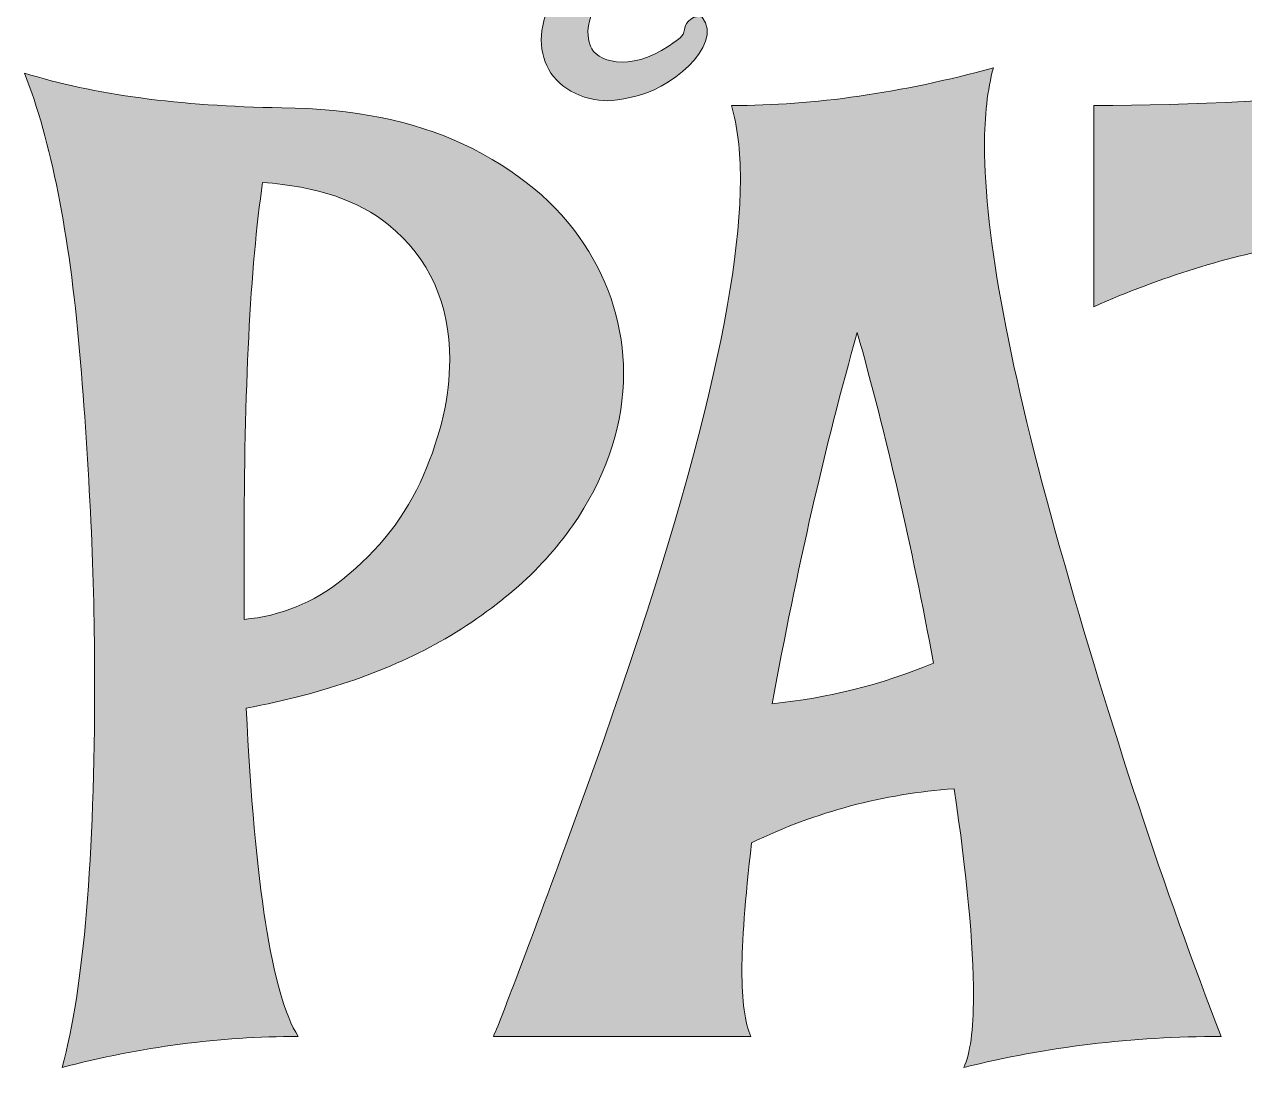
# Model space of a CAD drawing. Header units: inches. Extents: x 163 to 918, y -951 to -129.
# Drawn here: x 180.9 to 370.3, y -950.3 to -786.6 of the extents above; entities that cross this region are included whole.
import ezdxf

# ---------------------------------------------------------------- set-up
doc = ezdxf.new("R2010")
doc.units = ezdxf.units.IN
doc.header["$MEASUREMENT"] = 0
doc.layers.add('Layer 1', color=7, linetype='Continuous')

# ---------------------------------------------------------------- blocks, each defined once
blk = doc.blocks.new('block 4')
at = {"layer": 'Layer 1', "true_color": 0x030405}
h = blk.add_hatch(color=178, dxfattribs=at)
h.dxf.hatch_style = 2
edge = h.paths.add_edge_path()
edge.add_spline(control_points=[(378.53, -950.31), (381.82, -938.14), (383.47, -919.04), (383.47, -893.02), (383.47, -877.1), (382.66, -860.07), (381.05, -841.93), (380.37, -834.2), (379.45, -827.12), (378.3, -820.69), (367.74, -822.6), (357.29, -825.85), (346.95, -830.45), (346.95, -830.45), (346.95, -799.22), (346.95, -799.22), (378.03, -799.22), (409.14, -795.89), (440.3, -789.23), (440.3, -789.23), (440.3, -826.77), (440.3, -826.77), (430.04, -822.41), (419.4, -819.85), (408.38, -819.08), (407, -832.71), (406.31, -848.93), (406.31, -867.76), (406.31, -868.91), (406.37, -873.94), (406.49, -882.86), (406.6, -891.78), (407.33, -903.05), (408.67, -916.67), (410, -930.3), (412.09, -939.33), (414.92, -943.77), (406.81, -943.77), (396.09, -945.6), (382.78, -949.28), (381.4, -949.66), (379.98, -950.01), (378.53, -950.31)], knot_values=[0, 0, 0, 0, 1, 1, 1, 2, 2, 2, 3, 3, 3, 4, 4, 4, 5, 5, 5, 6, 6, 6, 7, 7, 7, 8, 8, 8, 9, 9, 9, 10, 10, 10, 11, 11, 11, 12, 12, 12, 13, 13, 13, 14, 14, 14, 14], degree=3, periodic=1)
h = blk.add_hatch(color=178, dxfattribs=at)
h.dxf.hatch_style = 2
edge = h.paths.add_edge_path()
edge.add_spline(control_points=[(326.75, -948.59), (327.74, -946.45), (328.24, -942.77), (328.24, -937.57), (328.24, -929.38), (327.24, -918.62), (325.25, -905.31), (314.31, -906.07), (303.82, -908.86), (293.8, -913.69), (292.8, -922.64), (292.3, -929.23), (292.3, -933.43), (292.3, -938.26), (292.76, -941.7), (293.68, -943.77), (293.68, -943.77), (253.73, -943.77), (253.73, -943.77), (255.18, -940.4), (259.35, -929.34), (266.24, -910.59), (283.46, -863.51), (292.07, -830.22), (292.07, -810.7), (292.07, -806.26), (291.61, -802.43), (290.7, -799.22), (303.56, -799.22), (317.1, -797.27), (331.34, -793.36), (330.42, -796.73), (329.96, -800.79), (329.96, -805.53), (329.96, -819.47), (333.87, -840.24), (341.67, -867.88), (349.56, -895.82), (357.9, -921.11), (366.7, -943.77), (352.92, -943.77), (339.61, -945.37), (326.75, -948.59)], knot_values=[0, 0, 0, 0, 1, 1, 1, 2, 2, 2, 3, 3, 3, 4, 4, 4, 5, 5, 5, 6, 6, 6, 7, 7, 7, 8, 8, 8, 9, 9, 9, 10, 10, 10, 11, 11, 11, 12, 12, 12, 13, 13, 13, 14, 14, 14, 14], degree=3, periodic=1)
edge = h.paths.add_edge_path()
edge.add_spline(control_points=[(297.01, -892.1), (305.58, -891.26), (313.93, -889.16), (322.04, -885.79), (318.67, -867.57), (314.73, -850.46), (310.21, -834.47), (305.24, -851.99), (300.84, -871.21), (297.01, -892.1)], knot_values=[0, 0, 0, 0, 1, 1, 1, 2, 2, 2, 3, 3, 3, 3], degree=3, periodic=1)
h = blk.add_hatch(color=178, dxfattribs=at)
h.dxf.hatch_style = 2
edge = h.paths.add_edge_path()
edge.add_spline(control_points=[(186.79, -948.59), (190.16, -936.19), (191.84, -916.14), (191.84, -888.43), (191.84, -872.66), (191.06, -855.63), (189.49, -837.34), (187.92, -819.04), (185.07, -804.65), (180.94, -794.17), (191.73, -797.53), (205.05, -799.33), (220.89, -799.56), (231.99, -799.72), (241.37, -801.59), (249.02, -805.19), (257.44, -809.25), (263.7, -814.41), (267.79, -820.69), (271.89, -826.97), (273.93, -833.66), (273.93, -840.78), (273.93, -848.43), (271.6, -855.88), (266.93, -863.11), (262.26, -870.34), (255.37, -876.64), (246.26, -882), (237.84, -886.9), (227.55, -890.49), (215.38, -892.79), (216.68, -920.19), (219.36, -937.18), (223.42, -943.77), (211.25, -943.77), (199.04, -945.37), (186.79, -948.59)], knot_values=[0, 0, 0, 0, 1, 1, 1, 2, 2, 2, 3, 3, 3, 4, 4, 4, 5, 5, 5, 6, 6, 6, 7, 7, 7, 8, 8, 8, 9, 9, 9, 10, 10, 10, 11, 11, 11, 12, 12, 12, 12], degree=3, periodic=1)
edge = h.paths.add_edge_path()
edge.add_spline(control_points=[(215.04, -879.01), (220.7, -878.48), (225.79, -876.41), (230.3, -872.81), (235.97, -868.3), (240.16, -862.9), (242.88, -856.62), (245.59, -850.35), (246.95, -844.38), (246.95, -838.71), (246.95, -829.91), (243.78, -822.91), (237.42, -817.7), (232.83, -813.95), (226.32, -811.77), (217.91, -811.16), (215.99, -824.32), (215.04, -843.19), (215.04, -867.76), (215.04, -867.76), (215.04, -879.01), (215.04, -879.01)], knot_values=[0, 0, 0, 0, 1, 1, 1, 2, 2, 2, 3, 3, 3, 4, 4, 4, 5, 5, 5, 6, 6, 6, 7, 7, 7, 7], degree=3, periodic=1)
at = {"layer": 'Layer 1', "lineweight": 0}
for points, knots in [([(378.53, -950.31), (381.82, -938.14), (383.47, -919.04), (383.47, -893.02), (383.47, -877.1), (382.66, -860.07), (381.05, -841.93), (380.37, -834.2), (379.45, -827.12), (378.3, -820.69), (367.74, -822.6), (357.29, -825.85), (346.95, -830.45), (346.95, -830.45), (346.95, -799.22), (346.95, -799.22), (378.03, -799.22), (409.14, -795.89), (440.3, -789.23), (440.3, -789.23), (440.3, -826.77), (440.3, -826.77), (430.04, -822.41), (419.4, -819.85), (408.38, -819.08), (407, -832.71), (406.31, -848.93), (406.31, -867.76), (406.31, -868.91), (406.37, -873.94), (406.49, -882.86), (406.6, -891.78), (407.33, -903.05), (408.67, -916.67), (410, -930.3), (412.09, -939.33), (414.92, -943.77), (406.81, -943.77), (396.09, -945.6), (382.78, -949.28), (381.4, -949.66), (379.98, -950.01), (378.53, -950.31)], [0, 0, 0, 0, 1, 1, 1, 2, 2, 2, 3, 3, 3, 4, 4, 4, 5, 5, 5, 6, 6, 6, 7, 7, 7, 8, 8, 8, 9, 9, 9, 10, 10, 10, 11, 11, 11, 12, 12, 12, 13, 13, 13, 14, 14, 14, 14]), ([(326.75, -948.59), (327.74, -946.45), (328.24, -942.77), (328.24, -937.57), (328.24, -929.38), (327.24, -918.62), (325.25, -905.31), (314.31, -906.07), (303.82, -908.86), (293.8, -913.69), (292.8, -922.64), (292.3, -929.23), (292.3, -933.43), (292.3, -938.26), (292.76, -941.7), (293.68, -943.77), (293.68, -943.77), (253.73, -943.77), (253.73, -943.77), (255.18, -940.4), (259.35, -929.34), (266.24, -910.59), (283.46, -863.51), (292.07, -830.22), (292.07, -810.7), (292.07, -806.26), (291.61, -802.43), (290.7, -799.22), (303.56, -799.22), (317.1, -797.27), (331.34, -793.36), (330.42, -796.73), (329.96, -800.79), (329.96, -805.53), (329.96, -819.47), (333.87, -840.24), (341.67, -867.88), (349.56, -895.82), (357.9, -921.11), (366.7, -943.77), (352.92, -943.77), (339.61, -945.37), (326.75, -948.59)], [0, 0, 0, 0, 1, 1, 1, 2, 2, 2, 3, 3, 3, 4, 4, 4, 5, 5, 5, 6, 6, 6, 7, 7, 7, 8, 8, 8, 9, 9, 9, 10, 10, 10, 11, 11, 11, 12, 12, 12, 13, 13, 13, 14, 14, 14, 14]), ([(186.79, -948.59), (190.16, -936.19), (191.84, -916.14), (191.84, -888.43), (191.84, -872.66), (191.06, -855.63), (189.49, -837.34), (187.92, -819.04), (185.07, -804.65), (180.94, -794.17), (191.73, -797.53), (205.05, -799.33), (220.89, -799.56), (231.99, -799.72), (241.37, -801.59), (249.02, -805.19), (257.44, -809.25), (263.7, -814.41), (267.79, -820.69), (271.89, -826.97), (273.93, -833.66), (273.93, -840.78), (273.93, -848.43), (271.6, -855.88), (266.93, -863.11), (262.26, -870.34), (255.37, -876.64), (246.26, -882), (237.84, -886.9), (227.55, -890.49), (215.38, -892.79), (216.68, -920.19), (219.36, -937.18), (223.42, -943.77), (211.25, -943.77), (199.04, -945.37), (186.79, -948.59)], [0, 0, 0, 0, 1, 1, 1, 2, 2, 2, 3, 3, 3, 4, 4, 4, 5, 5, 5, 6, 6, 6, 7, 7, 7, 8, 8, 8, 9, 9, 9, 10, 10, 10, 11, 11, 11, 12, 12, 12, 12]), ([(215.04, -879.01), (220.7, -878.48), (225.79, -876.41), (230.3, -872.81), (235.97, -868.3), (240.16, -862.9), (242.88, -856.62), (245.59, -850.35), (246.95, -844.38), (246.95, -838.71), (246.95, -829.91), (243.78, -822.91), (237.42, -817.7), (232.83, -813.95), (226.32, -811.77), (217.91, -811.16), (215.99, -824.32), (215.04, -843.19), (215.04, -867.76), (215.04, -867.76), (215.04, -879.01), (215.04, -879.01)], [0, 0, 0, 0, 1, 1, 1, 2, 2, 2, 3, 3, 3, 4, 4, 4, 5, 5, 5, 6, 6, 6, 7, 7, 7, 7]), ([(297.01, -892.1), (305.58, -891.26), (313.93, -889.16), (322.04, -885.79), (318.67, -867.57), (314.73, -850.46), (310.21, -834.47), (305.24, -851.99), (300.84, -871.21), (297.01, -892.1)], [0, 0, 0, 0, 1, 1, 1, 2, 2, 2, 3, 3, 3, 3])]:
    blk.add_open_spline(points, degree=3, knots=knots, dxfattribs=at)
blk = doc.blocks.new('block 2')
at = {"layer": 'Layer 1', "true_color": 0x030405}
h = blk.add_hatch(color=178, dxfattribs=at)
h.dxf.hatch_style = 2
edge = h.paths.add_edge_path()
edge.add_spline(control_points=[(239.15, -750.07), (240.93, -751.06), (241.46, -752.53), (240.83, -754.92), (240.4, -757.26), (239.84, -757.83), (238.62, -757.4), (237.89, -757.11), (237.8, -756.67), (237.97, -755.28), (237.95, -754.16), (237.82, -753.51), (237.56, -753.33), (236.78, -752.82), (234.23, -753.57), (231.81, -754.97), (225.25, -759.26), (217.87, -770.48), (218.8, -775.02), (219.52, -778.49), (229.78, -776.82), (249.14, -770.12), (260.26, -766.03), (282.87, -758.66), (288.85, -756.98), (306.15, -752.28), (323.89, -748.62), (328.45, -748.81), (332.35, -749.13), (335.7, -752.28), (334.37, -754.58), (333.51, -755.89), (331.61, -756.51), (329.23, -755.87), (327.79, -755.49), (324.89, -754.51), (321.64, -755.18), (308.01, -757.99), (285.8, -768.43), (274.37, -778.68), (270.58, -782.17), (267.22, -785.57), (268.8, -789.98), (269.52, -792.32), (274.85, -794.15), (280.99, -789.95), (282.75, -788.69), (283.19, -788.6), (283.39, -787.43), (283.56, -786.04), (284.94, -785.08), (286.16, -785.5), (289.56, -789.99), (280.85, -796.98), (275.18, -797.92), (271.72, -798.63), (270.81, -798.59), (268.68, -798.13), (259.88, -795.88), (258.61, -786.45), (265.96, -778.39), (267.26, -776.99), (269.75, -774.9), (271.48, -773.41), (273.21, -771.93), (274.54, -770.75), (274.33, -770.8), (273.89, -770.89), (267.96, -772.79), (260.79, -775.17), (233.68, -783.69), (225.23, -785.43), (219.02, -783.78), (209.7, -781.19), (209.33, -770.66), (218.37, -759.77), (223.06, -754.07), (228.57, -750.23), (233.13, -749.29), (235.72, -748.75), (237.32, -748.87), (239.15, -750.07)], knot_values=[0, 0, 0, 0, 1, 1, 1, 2, 2, 2, 3, 3, 3, 4, 4, 4, 5, 5, 5, 6, 6, 6, 7, 7, 7, 8, 8, 8, 9, 9, 9, 10, 10, 10, 11, 11, 11, 12, 12, 12, 13, 13, 13, 14, 14, 14, 15, 15, 15, 16, 16, 16, 17, 17, 17, 18, 18, 18, 19, 19, 19, 20, 20, 20, 21, 21, 21, 22, 22, 22, 23, 23, 23, 24, 24, 24, 25, 25, 25, 26, 26, 26, 27, 27, 27, 27], degree=3, periodic=1)
edge = h.paths.add_edge_path()
edge.add_spline(control_points=[(299.99, -772.73), (300.43, -774.89), (297.89, -776.77), (296.02, -775.35), (294.19, -774.14), (294.74, -771.33), (297.11, -770.84), (298.64, -770.52), (299.68, -771.21), (299.99, -772.73)], knot_values=[0, 0, 0, 0, 1, 1, 1, 2, 2, 2, 3, 3, 3, 3], degree=3, periodic=1)
edge = h.paths.add_edge_path()
edge.add_spline(control_points=[(308.5, -768.04), (308.73, -769.12), (307.86, -770.43), (306.99, -770.61), (306.57, -770.69), (305.83, -770.39), (305.35, -770.27), (304.82, -769.92), (304.48, -769.32), (304.43, -769.1), (304.3, -768.45), (305.11, -766.93), (305.76, -766.8), (306.84, -766.58), (308.37, -767.39), (308.5, -768.04)], knot_values=[0, 0, 0, 0, 1, 1, 1, 2, 2, 2, 3, 3, 3, 4, 4, 4, 5, 5, 5, 5], degree=3, periodic=1)
edge = h.paths.add_edge_path()
edge.add_spline(control_points=[(316.75, -763.18), (318.18, -763.56), (318.4, -764.64), (317.54, -765.95), (316.86, -766.99), (315.34, -767.3), (314.47, -766.36), (313.07, -765.07), (313.84, -763.33), (315.14, -763.06), (315.58, -762.97), (316.22, -762.84), (316.75, -763.18)], knot_values=[0, 0, 0, 0, 1, 1, 1, 2, 2, 2, 3, 3, 3, 4, 4, 4, 4], degree=3, periodic=1)
edge = h.paths.add_edge_path()
edge.add_spline(control_points=[(325.36, -762.3), (324.85, -763.09), (323.34, -763.4), (322.55, -762.88), (321.73, -762.15), (321.84, -760.55), (323.09, -760.07), (323.09, -760.07), (323.74, -759.93), (323.74, -759.93), (325.04, -759.67), (326.22, -761), (325.36, -762.3)], knot_values=[0, 0, 0, 0, 1, 1, 1, 2, 2, 2, 3, 3, 3, 4, 4, 4, 4], degree=3, periodic=1)
at = {"layer": 'Layer 1', "lineweight": 0}
blk.add_open_spline([(239.15, -750.07), (240.93, -751.06), (241.46, -752.53), (240.83, -754.92), (240.4, -757.26), (239.84, -757.83), (238.62, -757.4), (237.89, -757.11), (237.8, -756.67), (237.97, -755.28), (237.95, -754.16), (237.82, -753.51), (237.56, -753.33), (236.78, -752.82), (234.23, -753.57), (231.81, -754.97), (225.25, -759.26), (217.87, -770.48), (218.8, -775.02), (219.52, -778.49), (229.78, -776.82), (249.14, -770.12), (260.26, -766.03), (282.87, -758.66), (288.85, -756.98), (306.15, -752.28), (323.89, -748.62), (328.45, -748.81), (332.35, -749.13), (335.7, -752.28), (334.37, -754.58), (333.51, -755.89), (331.61, -756.51), (329.23, -755.87), (327.79, -755.49), (324.89, -754.51), (321.64, -755.18), (308.01, -757.99), (285.8, -768.43), (274.37, -778.68), (270.58, -782.17), (267.22, -785.57), (268.8, -789.98), (269.52, -792.32), (274.85, -794.15), (280.99, -789.95), (282.75, -788.69), (283.19, -788.6), (283.39, -787.43), (283.56, -786.04), (284.94, -785.08), (286.16, -785.5), (289.56, -789.99), (280.85, -796.98), (275.18, -797.92), (271.72, -798.63), (270.81, -798.59), (268.68, -798.13), (259.88, -795.88), (258.61, -786.45), (265.96, -778.39), (267.26, -776.99), (269.75, -774.9), (271.48, -773.41), (273.21, -771.93), (274.54, -770.75), (274.33, -770.8), (273.89, -770.89), (267.96, -772.79), (260.79, -775.17), (233.68, -783.69), (225.23, -785.43), (219.02, -783.78), (209.7, -781.19), (209.33, -770.66), (218.37, -759.77), (223.06, -754.07), (228.57, -750.23), (233.13, -749.29), (235.72, -748.75), (237.32, -748.87), (239.15, -750.07)], degree=3, knots=[0, 0, 0, 0, 1, 1, 1, 2, 2, 2, 3, 3, 3, 4, 4, 4, 5, 5, 5, 6, 6, 6, 7, 7, 7, 8, 8, 8, 9, 9, 9, 10, 10, 10, 11, 11, 11, 12, 12, 12, 13, 13, 13, 14, 14, 14, 15, 15, 15, 16, 16, 16, 17, 17, 17, 18, 18, 18, 19, 19, 19, 20, 20, 20, 21, 21, 21, 22, 22, 22, 23, 23, 23, 24, 24, 24, 25, 25, 25, 26, 26, 26, 27, 27, 27, 27], dxfattribs=at)
at = {"layer": 'Layer 1'}
blk.add_blockref('block 4', (0, 0), dxfattribs=at)

msp = doc.modelspace()

# ---------------------------------------------------------------- block references
at = {"layer": 'Layer 1'}
msp.add_blockref('block 2', (0, 0), dxfattribs=at)

doc.saveas('drawing.dxf')
